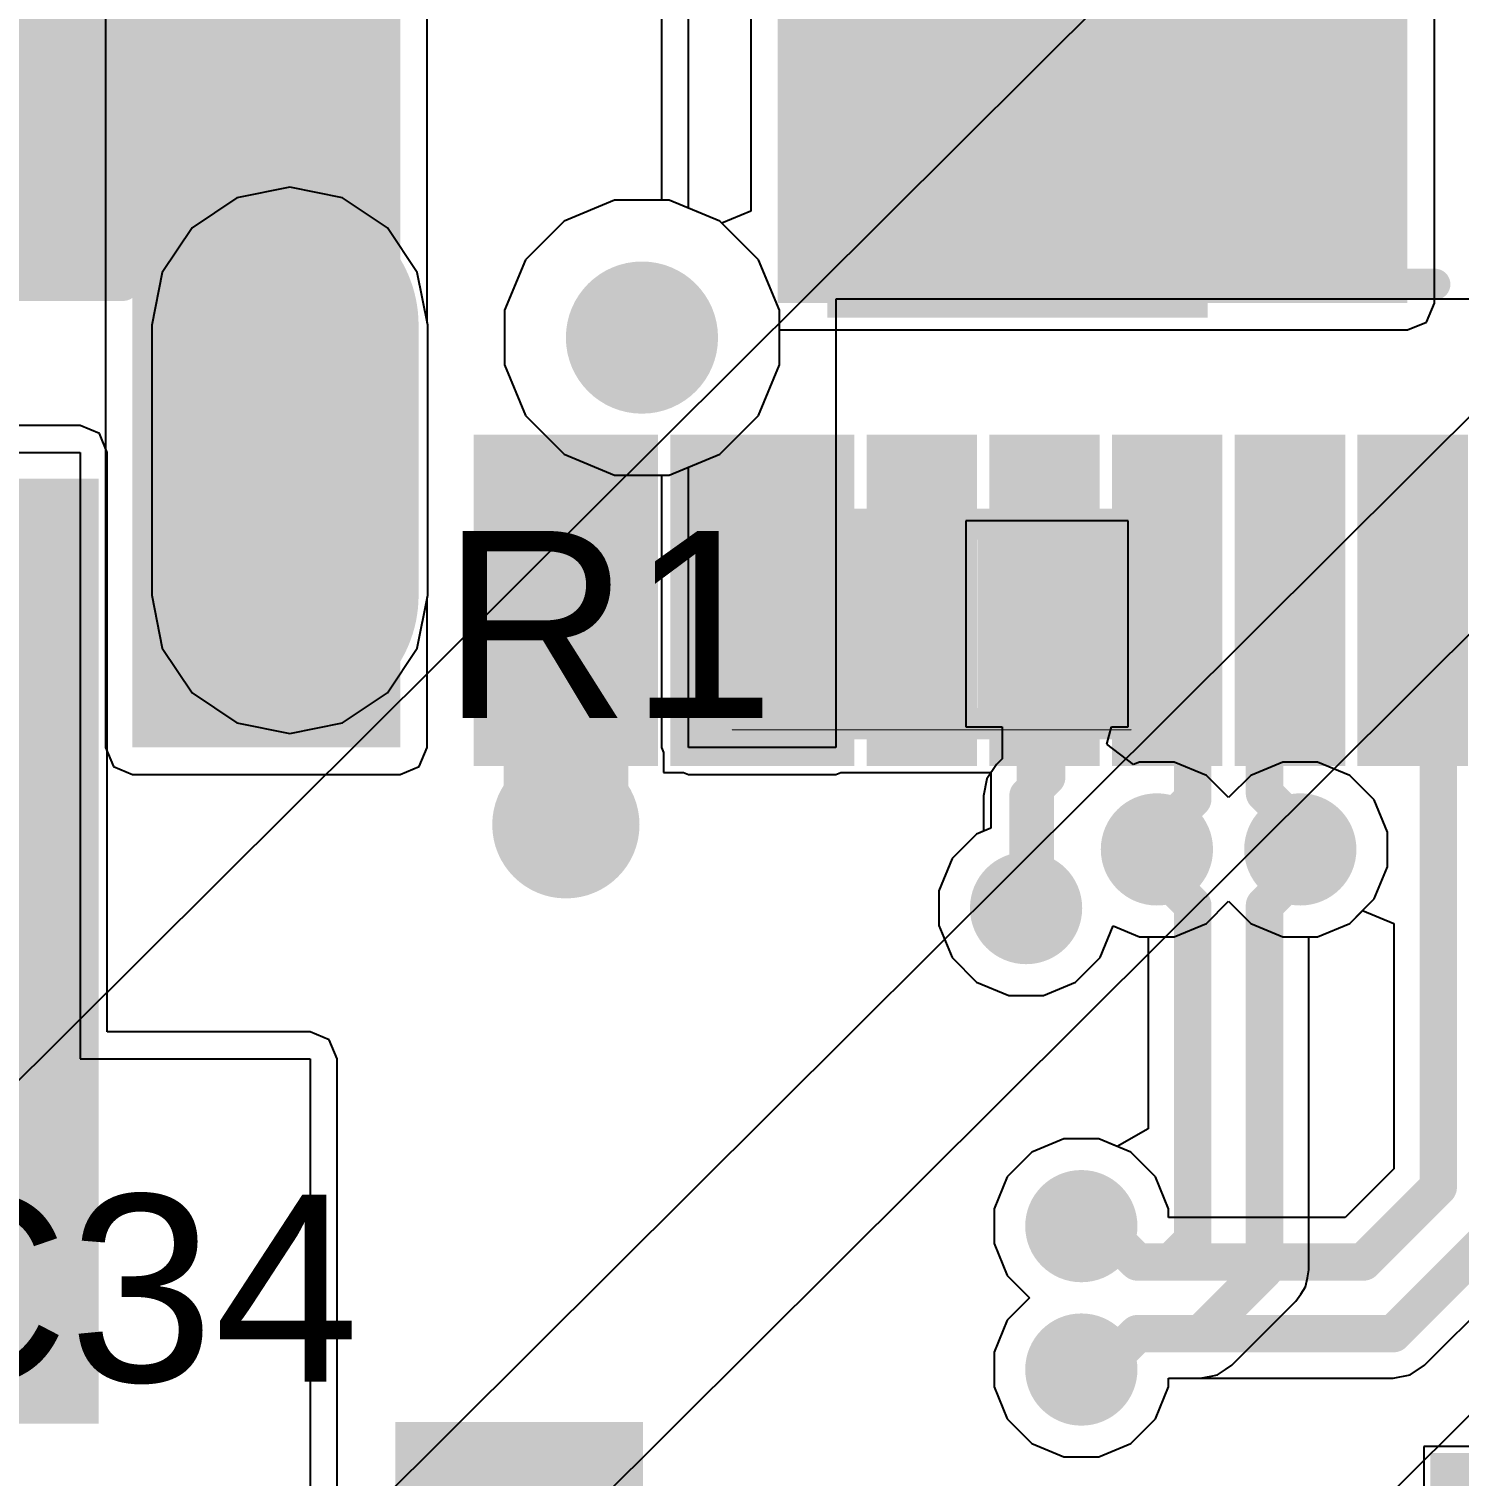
# Model space of a CAD drawing. Header units: millimetres. Extents: x -12 to 5428, y 0 to 5422.
# Drawn here: x 12.57 to 18.4, y 30.36 to 36.26 of the extents above; entities that cross this region are included whole.
import ezdxf

# ---------------------------------------------------------------- set-up
doc = ezdxf.new("R2010")
doc.units = ezdxf.units.MM
for name, color, linetype in [('BottomLayer', 5, 'Continuous'), ('BottomPaste', 16, 'Continuous'), ('BottomSolder', 6, 'Continuous'), ('MultiLayer', 9, 'Continuous'), ('PadHoleLayer', 156, 'Continuous'), ('TopLayer', 1, 'Continuous'), ('TopOverlay', 2, 'Continuous'), ('TopPaste', 8, 'Continuous'), ('TopSolder', 216, 'Continuous'), ('ViaHoleLayer', 16, 'Continuous')]:
    doc.layers.add(name, color=color, linetype=linetype)
doc.styles.add('Arial', font='', dxfattribs={"height": 0.2})
doc.styles.get('Arial').set_extended_font_data('Arial')

# ---------------------------------------------------------------- blocks, each defined once
blk = doc.blocks.new('64_LQFP__10_10__1')
at = {"layer": 'TopLayer'}
blk.add_hatch(color=1, dxfattribs=at).paths.add_polyline_path([(5.15, -3.6), (6.35, -3.6), (6.35, -3.9), (5.15, -3.9)])
at = {"layer": 'TopPaste'}
blk.add_hatch(color=8, dxfattribs=at).paths.add_polyline_path([(5.15, -3.6), (6.35, -3.6), (6.35, -3.9), (5.15, -3.9)])
at = {"layer": 'TopSolder'}
blk.add_hatch(color=216, dxfattribs=at).paths.add_polyline_path([(5.075, -3.525), (6.425, -3.525), (6.425, -3.975), (5.075, -3.975)])
blk = doc.blocks.new('C___1206_13')
at = {"layer": 'TopLayer'}
for points in [[(-2.032, 0.889), (-0.508, 0.889), (-0.508, -0.889), (-2.032, -0.889)], [(0.508, 0.889), (2.032, 0.889), (2.032, -0.889), (0.508, -0.889)]]:
    blk.add_hatch(color=1, dxfattribs=at).paths.add_polyline_path(points)
at = {"layer": 'TopPaste'}
for points in [[(-2.032, 0.889), (-0.508, 0.889), (-0.508, -0.889), (-2.032, -0.889)], [(0.508, 0.889), (2.032, 0.889), (2.032, -0.889), (0.508, -0.889)]]:
    blk.add_hatch(color=8, dxfattribs=at).paths.add_polyline_path(points)
at = {"layer": 'TopSolder'}
for points in [[(-2.107, 0.964), (-0.433, 0.964), (-0.433, -0.964), (-2.107, -0.964)], [(0.433, 0.964), (2.107, 0.964), (2.107, -0.964), (0.433, -0.964)]]:
    blk.add_hatch(color=216, dxfattribs=at).paths.add_polyline_path(points)
at = {"layer": 'TopOverlay', "const_width": 0.127}
for points in [[(-2.1336, 0.9906), (-0.6096, 0.9906)], [(-2.1336, 0.9906), (-2.1336, -0.9906)], [(0.6096, 0.9906), (2.1336, 0.9906)], [(2.1336, 0.9906), (2.1336, -0.9906)], [(-2.1336, -0.9906), (-0.6096, -0.9906)], [(0.6096, -0.9906), (2.1336, -0.9906)]]:
    blk.add_lwpolyline(points, dxfattribs=at)
at = {"layer": 'TopOverlay', "const_width": 0.0635}
for points in [[(-2.1653, 0.9906, 1), (-2.1018, 0.9906, 1)], [(-2.1653, 0.9906, 1), (-2.1018, 0.9906, 1)], [(-0.6413, 0.9906, 1), (-0.5778, 0.9906, 1)], [(0.5779, 0.9906, 1), (0.6414, 0.9906, 1)], [(2.1019, 0.9906, 1), (2.1654, 0.9906, 1)], [(2.1019, 0.9906, 1), (2.1654, 0.9906, 1)], [(-2.1653, -0.9906, 1), (-2.1018, -0.9906, 1)], [(-2.1653, -0.9906, 1), (-2.1018, -0.9906, 1)], [(-0.6413, -0.9906, 1), (-0.5778, -0.9906, 1)], [(0.5779, -0.9906, 1), (0.6414, -0.9906, 1)], [(2.1019, -0.9906, 1), (2.1654, -0.9906, 1)], [(2.1019, -0.9906, 1), (2.1654, -0.9906, 1)]]:
    blk.add_lwpolyline(points, format="xyb", close=True, dxfattribs=at)
blk = doc.blocks.new('26_VQFN_HR__4_5_4__33')
at = {"layer": 'TopSolder'}
for p in [(-1.7449, 1.575), (1.4551, 1.575), (1.4551, -2.5), (-1.7449, -2.5)]:
    blk.add_line(p, (-5420.4855, -5399.8047), dxfattribs=at)
blk = doc.blocks.new('R___0402_112')
at = {"layer": 'TopLayer'}
for points in [[(-0.6985, -0.3175), (-0.6985, 0.3175), (-0.2413, 0.3175), (-0.2413, -0.3175)], [(0.2413, -0.3175), (0.2413, 0.3175), (0.6985, 0.3175), (0.6985, -0.3175)]]:
    blk.add_hatch(color=1, dxfattribs=at).paths.add_polyline_path(points)
at = {"layer": 'TopPaste'}
for points in [[(-0.6985, -0.3175), (-0.6985, 0.3175), (-0.2413, 0.3175), (-0.2413, -0.3175)], [(0.2413, -0.3175), (0.2413, 0.3175), (0.6985, 0.3175), (0.6985, -0.3175)]]:
    blk.add_hatch(color=8, dxfattribs=at).paths.add_polyline_path(points)
at = {"layer": 'TopSolder'}
for points in [[(-0.7535, -0.3725), (-0.7535, 0.3725), (-0.1863, 0.3725), (-0.1863, -0.3725)], [(0.1863, -0.3725), (0.1863, 0.3725), (0.7535, 0.3725), (0.7535, -0.3725)]]:
    blk.add_hatch(color=216, dxfattribs=at).paths.add_polyline_path(points)
at = {"layer": 'TopOverlay'}
for points, const_width in [([(-0.7874, -0.4064), (-0.7874, 0.4064)], 0.127), ([(-0.7874, 0.4064), (0.7874, 0.4064)], 0.127), ([(0.7874, -0.4064), (0.7874, 0.4064)], 0.127), ([(-0.7874, -0.4064), (0.7874, -0.4064)], 0.127), ([(-0.8128, -0.4318), (0.8128, -0.4318)], 0.00323)]:
    blk.add_lwpolyline(points, dxfattribs=dict(at, const_width=const_width))
for points, const_width in [([(-0.8191, 0.4064, 1), (-0.7556, 0.4064, 1)], 0.0635), ([(-0.8191, 0.4064, 1), (-0.7556, 0.4064, 1)], 0.0635), ([(0.7557, 0.4064, 1), (0.8192, 0.4064, 1)], 0.0635), ([(0.7557, 0.4064, 1), (0.8192, 0.4064, 1)], 0.0635), ([(-0.8191, -0.4064, 1), (-0.7556, -0.4064, 1)], 0.0635), ([(-0.8191, -0.4064, 1), (-0.7556, -0.4064, 1)], 0.0635), ([(0.7557, -0.4064, 1), (0.8192, -0.4064, 1)], 0.0635), ([(0.7557, -0.4064, 1), (0.8192, -0.4064, 1)], 0.0635), ([(-0.8136, -0.4318, 1), (-0.812, -0.4318, 1)], 0.00161), ([(0.812, -0.4318, 1), (0.8136, -0.4318, 1)], 0.00161)]:
    blk.add_lwpolyline(points, format="xyb", close=True, dxfattribs=dict(at, const_width=const_width))
blk = doc.blocks.new('WPN4020H1R0MT__B_115')
at = {"layer": 'BottomLayer'}
for points in [[(-2.05, 1.85), (-0.95, 1.85), (-0.95, -1.85), (-2.05, -1.85)], [(0.95, 1.85), (2.05, 1.85), (2.05, -1.85), (0.95, -1.85)]]:
    blk.add_hatch(color=5, dxfattribs=at).paths.add_polyline_path(points)
at = {"layer": 'BottomPaste'}
for points in [[(-2.05, 1.85), (-0.95, 1.85), (-0.95, -1.85), (-2.05, -1.85)], [(0.95, 1.85), (2.05, 1.85), (2.05, -1.85), (0.95, -1.85)]]:
    blk.add_hatch(color=16, dxfattribs=at).paths.add_polyline_path(points)
at = {"layer": 'BottomSolder'}
for points in [[(-2.125, 1.925), (-0.875, 1.925), (-0.875, -1.925), (-2.125, -1.925)], [(0.875, 1.925), (2.125, 1.925), (2.125, -1.925), (0.875, -1.925)]]:
    blk.add_hatch(color=6, dxfattribs=at).paths.add_polyline_path(points)
blk = doc.blocks.new('IND_1206_124')
at = {"layer": 'TopLayer'}
for points in [[(-2.06, 0.91), (-0.66, 0.91), (-0.66, -0.91), (-2.06, -0.91)], [(0.66, 0.91), (2.06, 0.91), (2.06, -0.91), (0.66, -0.91)]]:
    blk.add_hatch(color=1, dxfattribs=at).paths.add_polyline_path(points)
at = {"layer": 'TopPaste'}
for points in [[(-2.06, 0.91), (-0.66, 0.91), (-0.66, -0.91), (-2.06, -0.91)], [(0.66, 0.91), (2.06, 0.91), (2.06, -0.91), (0.66, -0.91)]]:
    blk.add_hatch(color=8, dxfattribs=at).paths.add_polyline_path(points)
at = {"layer": 'TopSolder'}
for points in [[(-2.135, 0.985), (-0.585, 0.985), (-0.585, -0.985), (-2.135, -0.985)], [(0.585, 0.985), (2.135, 0.985), (2.135, -0.985), (0.585, -0.985)]]:
    blk.add_hatch(color=216, dxfattribs=at).paths.add_polyline_path(points)
at = {"layer": 'TopOverlay', "const_width": 0.127}
for points in [[(0.34, 0.8492), (-0.34, 0.8492)], [(0.34, -0.8492), (-0.34, -0.8492)]]:
    blk.add_lwpolyline(points, dxfattribs=at)
at = {"layer": 'TopOverlay', "const_width": 0.0635}
for points in [[(-0.3718, 0.8492, 1), (-0.3083, 0.8492, 1)], [(0.3082, 0.8492, 1), (0.3717, 0.8492, 1)], [(-0.3718, -0.8492, 1), (-0.3083, -0.8492, 1)], [(0.3082, -0.8492, 1), (0.3717, -0.8492, 1)]]:
    blk.add_lwpolyline(points, format="xyb", close=True, dxfattribs=at)
blk = doc.blocks.new('CAP_0603_B_208')
at = {"layer": 'BottomLayer'}
for points in [[(-1.143, -0.4445), (-1.143, 0.4445), (-0.381, 0.4445), (-0.381, -0.4445)], [(0.381, -0.4445), (0.381, 0.4445), (1.143, 0.4445), (1.143, -0.4445)]]:
    blk.add_hatch(color=5, dxfattribs=at).paths.add_polyline_path(points)
at = {"layer": 'BottomPaste'}
for points in [[(-1.143, -0.4445), (-1.143, 0.4445), (-0.381, 0.4445), (-0.381, -0.4445)], [(0.381, -0.4445), (0.381, 0.4445), (1.143, 0.4445), (1.143, -0.4445)]]:
    blk.add_hatch(color=16, dxfattribs=at).paths.add_polyline_path(points)
at = {"layer": 'BottomSolder'}
for points in [[(-1.203, -0.5045), (-1.203, 0.5045), (-0.321, 0.5045), (-0.321, -0.5045)], [(0.321, -0.5045), (0.321, 0.5045), (1.203, 0.5045), (1.203, -0.5045)]]:
    blk.add_hatch(color=6, dxfattribs=at).paths.add_polyline_path(points)
blk = doc.blocks.new('TYPE_C_31_M_12__B_223')
at = {"layer": 'BottomLayer'}
h = blk.add_hatch(color=5, dxfattribs=at)
edge = h.paths.add_edge_path()
edge.add_arc((-4.325, -1.255), 0.45, 0, 180)
edge.add_line((-4.775, -1.255), (-4.775, -2.355))
edge.add_arc((-4.325, -2.355), 0.45, 180, 360)
edge.add_line((-3.875, -2.355), (-3.875, -1.255))
for points in [[(-3.5, -1.775), (-2.9, -1.775), (-2.9, -2.975), (-3.5, -2.975)], [(-2.7, -1.775), (-2.1, -1.775), (-2.1, -2.975), (-2.7, -2.975)], [(-1.9, -1.775), (-1.6, -1.775), (-1.6, -2.975), (-1.9, -2.975)], [(-1.4, -1.775), (-1.1, -1.775), (-1.1, -2.975), (-1.4, -2.975)], [(-0.9, -1.775), (-0.6, -1.775), (-0.6, -2.975), (-0.9, -2.975)], [(-0.4, -1.775), (-0.1, -1.775), (-0.1, -2.975), (-0.4, -2.975)], [(0.4, -2.975), (0.1, -2.975), (0.1, -1.775), (0.4, -1.775)]]:
    blk.add_hatch(color=5, dxfattribs=at).paths.add_polyline_path(points)
at = {"layer": 'BottomPaste'}
for points in [[(-3.5, -1.775), (-2.9, -1.775), (-2.9, -2.975), (-3.5, -2.975)], [(-2.7, -1.775), (-2.1, -1.775), (-2.1, -2.975), (-2.7, -2.975)], [(-1.9, -1.775), (-1.6, -1.775), (-1.6, -2.975), (-1.9, -2.975)], [(-1.4, -1.775), (-1.1, -1.775), (-1.1, -2.975), (-1.4, -2.975)], [(-0.9, -1.775), (-0.6, -1.775), (-0.6, -2.975), (-0.9, -2.975)], [(-0.4, -1.775), (-0.1, -1.775), (-0.1, -2.975), (-0.4, -2.975)], [(0.4, -2.975), (0.1, -2.975), (0.1, -1.775), (0.4, -1.775)]]:
    blk.add_hatch(color=16, dxfattribs=at).paths.add_polyline_path(points)
at = {"layer": 'BottomSolder'}
h = blk.add_hatch(color=6, dxfattribs=at)
edge = h.paths.add_edge_path()
edge.add_arc((-4.325, -1.255), 0.525, 0, 180)
edge.add_line((-4.85, -1.255), (-4.85, -2.355))
edge.add_arc((-4.325, -2.355), 0.525, 180, 360)
edge.add_line((-3.8, -2.355), (-3.8, -1.255))
h = blk.add_hatch(color=6, dxfattribs=at)
edge = h.paths.add_edge_path()
edge.add_arc((-2.89, -1.305), 0.075, 0, 360)
for points in [[(-3.575, -1.7), (-2.825, -1.7), (-2.825, -3.05), (-3.575, -3.05)], [(-2.775, -1.7), (-2.025, -1.7), (-2.025, -3.05), (-2.775, -3.05)], [(-1.975, -1.7), (-1.525, -1.7), (-1.525, -3.05), (-1.975, -3.05)], [(-1.475, -1.7), (-1.025, -1.7), (-1.025, -3.05), (-1.475, -3.05)], [(-0.975, -1.7), (-0.525, -1.7), (-0.525, -3.05), (-0.975, -3.05)], [(-0.475, -1.7), (-0.025, -1.7), (-0.025, -3.05), (-0.475, -3.05)], [(0.475, -3.05), (0.025, -3.05), (0.025, -1.7), (0.475, -1.7)]]:
    blk.add_hatch(color=6, dxfattribs=at).paths.add_polyline_path(points)
at = {"layer": 'MultiLayer'}
h = blk.add_hatch(color=9, dxfattribs=at)
edge = h.paths.add_edge_path()
edge.add_arc((-4.325, -1.255), 0.45, 0, 180)
edge.add_line((-4.775, -1.255), (-4.775, -2.355))
edge.add_arc((-4.325, -2.355), 0.45, 180, 360)
edge.add_line((-3.875, -2.355), (-3.875, -1.255))
at = {"layer": 'PadHoleLayer'}
h = blk.add_hatch(color=156, dxfattribs=at)
edge = h.paths.add_edge_path()
edge.add_arc((-4.325, -1.255), 0.3, 0, 180)
edge.add_line((-4.625, -1.255), (-4.625, -2.355))
edge.add_arc((-4.325, -2.355), 0.3, 180, 360)
edge.add_line((-4.025, -2.355), (-4.025, -1.255))
h = blk.add_hatch(color=156, dxfattribs=at)
edge = h.paths.add_edge_path()
edge.add_arc((-2.89, -1.305), 0.31, 0, 360)
at = {"layer": 'TopLayer'}
h = blk.add_hatch(color=1, dxfattribs=at)
edge = h.paths.add_edge_path()
edge.add_arc((-4.325, -1.255), 0.45, 0, 180)
edge.add_line((-4.775, -1.255), (-4.775, -2.355))
edge.add_arc((-4.325, -2.355), 0.45, 180, 360)
edge.add_line((-3.875, -2.355), (-3.875, -1.255))
at = {"layer": 'TopSolder'}
h = blk.add_hatch(color=216, dxfattribs=at)
edge = h.paths.add_edge_path()
edge.add_arc((-4.325, -1.255), 0.525, 0, 180)
edge.add_line((-4.85, -1.255), (-4.85, -2.355))
edge.add_arc((-4.325, -2.355), 0.525, 180, 360)
edge.add_line((-3.8, -2.355), (-3.8, -1.255))
h = blk.add_hatch(color=216, dxfattribs=at)
edge = h.paths.add_edge_path()
edge.add_arc((-2.89, -1.305), 0.075, 0, 360)

msp = doc.modelspace()

# ---------------------------------------------------------------- hatches: boundary and pattern name
at = {"layer": 'BottomLayer'}
h = msp.add_hatch(color=5, dxfattribs=at)
edge = h.paths.add_edge_path()
edge.add_arc((14.7578, 33.0169), 0.3, 0, 360)
h = msp.add_hatch(color=5, dxfattribs=at)
edge = h.paths.add_edge_path()
edge.add_arc((17.1657, 32.9166), 0.2286, 0, 360)
h = msp.add_hatch(color=5, dxfattribs=at)
edge = h.paths.add_edge_path()
edge.add_arc((17.7499, 32.9166), 0.2286, 0, 360)
h = msp.add_hatch(color=5, dxfattribs=at)
edge = h.paths.add_edge_path()
edge.add_arc((16.6327, 32.6775), 0.2286, 0, 360)
h = msp.add_hatch(color=5, dxfattribs=at)
edge = h.paths.add_edge_path()
edge.add_arc((16.8578, 31.3817), 0.2286, 0, 360)
h = msp.add_hatch(color=5, dxfattribs=at)
edge = h.paths.add_edge_path()
edge.add_arc((16.8578, 30.7975), 0.2286, 0, 360)
at = {"layer": 'TopLayer'}
for points in [[(12.9922, 33.3318), (14.0828, 33.3318), (14.0828, 39.8758), (12.9922, 39.8758)], [(15.621, 35.1427), (18.186, 35.1427), (18.186, 39.5164), (15.621, 39.5164)]]:
    msp.add_hatch(color=1, dxfattribs=at).paths.add_polyline_path(points)
h = msp.add_hatch(color=1, dxfattribs=at)
edge = h.paths.add_edge_path()
edge.add_arc((14.7578, 33.0169), 0.3, 0, 360)
h = msp.add_hatch(color=1, dxfattribs=at)
edge = h.paths.add_edge_path()
edge.add_arc((17.1657, 32.9166), 0.2286, 0, 360)
h = msp.add_hatch(color=1, dxfattribs=at)
edge = h.paths.add_edge_path()
edge.add_arc((17.7499, 32.9166), 0.2286, 0, 360)
h = msp.add_hatch(color=1, dxfattribs=at)
edge = h.paths.add_edge_path()
edge.add_arc((16.6327, 32.6775), 0.2286, 0, 360)
h = msp.add_hatch(color=1, dxfattribs=at)
edge = h.paths.add_edge_path()
edge.add_arc((16.8578, 31.3817), 0.2286, 0, 360)
h = msp.add_hatch(color=1, dxfattribs=at)
edge = h.paths.add_edge_path()
edge.add_arc((16.8578, 30.7975), 0.2286, 0, 360)
at = {"layer": 'ViaHoleLayer'}
h = msp.add_hatch(color=16, dxfattribs=at)
edge = h.paths.add_edge_path()
edge.add_arc((14.7578, 33.0169), 0.15, 0, 360)
h = msp.add_hatch(color=16, dxfattribs=at)
edge = h.paths.add_edge_path()
edge.add_arc((17.1657, 32.9166), 0.1016, 0, 360)
h = msp.add_hatch(color=16, dxfattribs=at)
edge = h.paths.add_edge_path()
edge.add_arc((17.7499, 32.9166), 0.1016, 0, 360)
h = msp.add_hatch(color=16, dxfattribs=at)
edge = h.paths.add_edge_path()
edge.add_arc((16.6327, 32.6775), 0.1016, 0, 360)
h = msp.add_hatch(color=16, dxfattribs=at)
edge = h.paths.add_edge_path()
edge.add_arc((16.8578, 31.3817), 0.1016, 0, 360)
h = msp.add_hatch(color=16, dxfattribs=at)
edge = h.paths.add_edge_path()
edge.add_arc((16.8578, 30.7975), 0.1016, 0, 360)

# ---------------------------------------------------------------- linework, layer by layer
at = {"layer": 'BottomLayer'}
for p, q in [((15.1478, 36.9781), (15.1478, 35.5618)), ((15.2578, 35.5292), (15.2578, 36.9781)), ((13.6328, 35.6142), (13.4176, 35.5714)), ((13.848, 35.5714), (13.6328, 35.6142)), ((13.4176, 35.5714), (13.2351, 35.4495)), ((14.0305, 35.4495), (13.848, 35.5714)), ((14.9564, 35.5618), (14.7506, 35.4765)), ((15.1478, 35.5618), (14.9564, 35.5618)), ((15.385, 35.4765), (15.2578, 35.5292)), ((13.2351, 35.4495), (13.1132, 35.267)), ((14.1524, 35.267), (14.0305, 35.4495)), ((14.7506, 35.4765), (14.5931, 35.319)), ((15.5426, 35.319), (15.385, 35.4765)), ((14.5931, 35.319), (14.5078, 35.1132)), ((15.6278, 35.1132), (15.5426, 35.319)), ((13.1132, 35.267), (13.0704, 35.0518)), ((14.1952, 35.0518), (14.1524, 35.267)), ((20.0178, 35.1581), (15.8578, 35.1581)), ((15.8578, 35.1581), (15.8578, 33.3318)), ((14.5078, 35.1132), (14.5078, 34.8904)), ((15.6278, 34.8904), (15.6278, 35.1132)), ((13.0704, 35.0518), (13.0704, 33.9518)), ((14.1952, 33.9518), (14.1952, 35.0518)), ((14.5078, 34.8904), (14.5931, 34.6846)), ((15.5426, 34.6846), (15.6278, 34.8904)), ((14.5931, 34.6846), (14.7506, 34.5271)), ((15.385, 34.5271), (15.5426, 34.6846)), ((12.7797, 34.6436), (11.4573, 34.6436)), ((12.8575, 34.6114), (12.7797, 34.6436)), ((12.8897, 34.5336), (12.8575, 34.6114)), ((11.4573, 34.5336), (12.7797, 34.5336)), ((12.7797, 34.5336), (12.7797, 32.0627)), ((12.8897, 32.1727), (12.8897, 34.5336)), ((14.7506, 34.5271), (14.9564, 34.4418)), ((15.2578, 34.4743), (15.385, 34.5271)), ((14.9564, 34.4418), (15.1478, 34.4418)), ((15.1478, 34.4418), (15.1478, 33.3318)), ((15.2578, 33.3318), (15.2578, 34.4743)), ((13.0704, 33.9518), (13.1132, 33.7365)), ((14.1524, 33.7365), (14.1952, 33.9518)), ((13.1132, 33.7365), (13.2351, 33.5541)), ((14.0305, 33.5541), (14.1524, 33.7365)), ((13.2351, 33.5541), (13.4176, 33.4322)), ((13.848, 33.4322), (14.0305, 33.5541)), ((13.4176, 33.4322), (13.6328, 33.3894)), ((13.6328, 33.3894), (13.848, 33.4322)), ((15.1478, 33.3318), (15.1562, 33.3116)), ((15.1562, 33.3116), (15.1562, 33.2302)), ((15.8578, 33.3318), (15.2578, 33.3318)), ((15.1562, 33.2302), (15.2376, 33.2302)), ((15.2376, 33.2302), (15.2578, 33.2218)), ((15.2578, 33.2218), (15.8578, 33.2218)), ((15.8578, 33.2218), (15.878, 33.2302)), ((15.878, 33.2302), (16.489, 33.2302)), ((16.489, 33.2302), (16.489, 33.0028)), ((16.4313, 32.979), (16.3313, 32.8789)), ((16.489, 33.0028), (16.4313, 32.979)), ((16.3313, 32.8789), (16.2771, 32.7482)), ((16.2771, 32.7482), (16.2771, 32.6068)), ((17.3671, 32.6151), (17.4578, 32.7058)), ((17.4578, 32.7058), (17.5485, 32.6151)), ((17.9513, 32.6151), (18.0035, 32.6673)), ((18.0035, 32.6673), (18.1305, 32.6147)), ((16.2771, 32.6068), (16.3313, 32.4761)), ((16.9342, 32.4761), (16.9878, 32.6054)), ((16.9878, 32.6054), (17.095, 32.561)), ((17.2364, 32.561), (17.3671, 32.6151)), ((17.5485, 32.6151), (17.6792, 32.561)), ((17.8206, 32.561), (17.9513, 32.6151)), ((18.1305, 32.6147), (18.1305, 31.6154)), ((17.095, 32.561), (17.2364, 32.561)), ((17.6792, 32.561), (17.8206, 32.561)), ((16.3313, 32.4761), (16.4313, 32.376)), ((16.8341, 32.376), (16.9342, 32.4761)), ((16.4313, 32.376), (16.562, 32.3219)), ((16.7035, 32.3219), (16.8341, 32.376)), ((16.562, 32.3219), (16.7035, 32.3219)), ((13.716, 32.1727), (12.8897, 32.1727)), ((13.7938, 32.1405), (13.716, 32.1727)), ((13.826, 32.0627), (13.7938, 32.1405)), ((12.7797, 32.0627), (13.716, 32.0627)), ((13.716, 32.0627), (13.716, 29.4319)), ((13.826, 29.4319), (13.826, 32.0627)), ((16.7871, 31.7373), (16.6564, 31.6832)), ((16.9285, 31.7373), (16.7871, 31.7373)), ((17.0592, 31.6832), (16.9285, 31.7373)), ((16.6564, 31.6832), (16.5563, 31.5832)), ((17.1593, 31.5832), (17.0592, 31.6832)), ((18.1305, 31.6154), (17.932, 31.417)), ((16.5563, 31.5832), (16.5022, 31.4525)), ((17.2134, 31.4525), (17.1593, 31.5832)), ((16.5022, 31.4525), (16.5022, 31.311)), ((17.2134, 31.417), (17.2134, 31.4525)), ((17.932, 31.417), (17.2134, 31.417)), ((16.5022, 31.311), (16.5563, 31.1803)), ((18.2563, 30.8154), (18.732, 31.2911)), ((16.5563, 31.1803), (16.647, 31.0896)), ((16.647, 31.0896), (16.5563, 30.999)), ((16.5563, 30.999), (16.5022, 30.8683)), ((16.5022, 30.8683), (16.5022, 30.7268)), ((18.1281, 30.7623), (18.1975, 30.7761)), ((18.1975, 30.7761), (18.2563, 30.8154)), ((16.5022, 30.7268), (16.5563, 30.5961)), ((17.1593, 30.5961), (17.2134, 30.7268)), ((17.2134, 30.7268), (17.2134, 30.7623)), ((17.2134, 30.7623), (18.1281, 30.7623)), ((16.5563, 30.5961), (16.6564, 30.4961)), ((17.0592, 30.4961), (17.1593, 30.5961)), ((16.6564, 30.4961), (16.7871, 30.4419)), ((16.9285, 30.4419), (17.0592, 30.4961)), ((16.7871, 30.4419), (16.9285, 30.4419))]:
    msp.add_line(p, q, dxfattribs=at)
for points, const_width in [([(14.7578, 33.0169), (14.7578, 33.9318)], 0.508), ([(16.6703, 33.8943), (16.7078, 33.9318)], 0.1524), ([(16.6703, 32.715), (16.6703, 33.8943)], 0.1524), ([(17.2078, 33.4818), (17.2078, 33.9318)], 0.1524), ([(17.7078, 33.4818), (17.7078, 33.9318)], 0.1524), ([(18.2078, 33.9318), (18.2816, 33.858)], 0.1524), ([(18.2816, 33.3489), (18.2816, 33.858)], 0.1524), ([(17.2078, 33.4818), (17.3118, 33.3779)], 0.1524), ([(17.6039, 33.3779), (17.7078, 33.4818)], 0.1524), ([(17.3118, 33.1222), (17.3118, 33.3779)], 0.1524), ([(17.6039, 33.1452), (17.6039, 33.3779)], 0.1524), ([(18.2816, 33.3489), (18.3118, 33.3187)], 0.1524), ([(18.3118, 31.5403), (18.3118, 33.3187)], 0.1524), ([(17.1657, 32.9762), (17.3118, 33.1222)], 0.1524), ([(17.6039, 33.1452), (17.7499, 32.9991)], 0.1524), ([(17.7499, 32.9166), (17.7499, 32.9991)], 0.1524), ([(17.1657, 32.9166), (17.1657, 32.9762)], 0.1524), ([(16.6327, 32.6775), (16.6703, 32.715)], 0.1524), ([(18.0071, 31.2357), (18.3118, 31.5403)], 0.1524), ([(18.1281, 30.9436), (18.6039, 31.4193)], 0.1524), ([(16.8578, 31.3817), (16.9403, 31.3817)], 0.1524), ([(16.9403, 31.3817), (17.0863, 31.2357)], 0.1524), ([(17.0863, 31.2357), (18.0071, 31.2357)], 0.1524), ([(16.9403, 30.7975), (17.0863, 30.9436)], 0.1524), ([(17.0863, 30.9436), (18.1281, 30.9436)], 0.1524), ([(16.8578, 30.7975), (16.9403, 30.7975)], 0.1524)]:
    msp.add_lwpolyline(points, dxfattribs=dict(at, const_width=const_width))
for points, const_width in [([(14.6308, 33.9318, 1), (14.8848, 33.9318, 1)], 0.254), ([(16.6322, 33.8943, 1), (16.7084, 33.8943, 1)], 0.0762), ([(16.6322, 33.8943, 1), (16.7084, 33.8943, 1)], 0.0762), ([(16.6697, 33.9318, 1), (16.7459, 33.9318, 1)], 0.0762), ([(17.1697, 33.9318, 1), (17.2459, 33.9318, 1)], 0.0762), ([(17.6697, 33.9318, 1), (17.7459, 33.9318, 1)], 0.0762), ([(18.1697, 33.9318, 1), (18.2459, 33.9318, 1)], 0.0762), ([(18.2435, 33.858, 1), (18.3197, 33.858, 1)], 0.0762), ([(18.2435, 33.858, 1), (18.3197, 33.858, 1)], 0.0762), ([(17.1697, 33.4818, 1), (17.2459, 33.4818, 1)], 0.0762), ([(17.1697, 33.4818, 1), (17.2459, 33.4818, 1)], 0.0762), ([(17.6697, 33.4818, 1), (17.7459, 33.4818, 1)], 0.0762), ([(17.6697, 33.4818, 1), (17.7459, 33.4818, 1)], 0.0762), ([(17.2737, 33.3779, 1), (17.3499, 33.3779, 1)], 0.0762), ([(17.2737, 33.3779, 1), (17.3499, 33.3779, 1)], 0.0762), ([(17.5658, 33.3779, 1), (17.642, 33.3779, 1)], 0.0762), ([(17.5658, 33.3779, 1), (17.642, 33.3779, 1)], 0.0762), ([(18.2435, 33.3489, 1), (18.3197, 33.3489, 1)], 0.0762), ([(18.2435, 33.3489, 1), (18.3197, 33.3489, 1)], 0.0762), ([(18.2737, 33.3187, 1), (18.3499, 33.3187, 1)], 0.0762), ([(18.2737, 33.3187, 1), (18.3499, 33.3187, 1)], 0.0762), ([(14.6308, 33.0169, 1), (14.8848, 33.0169, 1)], 0.254), ([(17.2737, 33.1222, 1), (17.3499, 33.1222, 1)], 0.0762), ([(17.2737, 33.1222, 1), (17.3499, 33.1222, 1)], 0.0762), ([(17.5658, 33.1452, 1), (17.642, 33.1452, 1)], 0.0762), ([(17.5658, 33.1452, 1), (17.642, 33.1452, 1)], 0.0762), ([(17.7118, 32.9991, 1), (17.788, 32.9991, 1)], 0.0762), ([(17.7118, 32.9991, 1), (17.788, 32.9991, 1)], 0.0762), ([(17.1276, 32.9762, 1), (17.2038, 32.9762, 1)], 0.0762), ([(17.1276, 32.9762, 1), (17.2038, 32.9762, 1)], 0.0762), ([(17.1276, 32.9166, 1), (17.2038, 32.9166, 1)], 0.0762), ([(17.7118, 32.9166, 1), (17.788, 32.9166, 1)], 0.0762), ([(16.6322, 32.715, 1), (16.7084, 32.715, 1)], 0.0762), ([(16.6322, 32.715, 1), (16.7084, 32.715, 1)], 0.0762), ([(16.5946, 32.6775, 1), (16.6708, 32.6775, 1)], 0.0762), ([(18.2737, 31.5403, 1), (18.3499, 31.5403, 1)], 0.0762), ([(18.2737, 31.5403, 1), (18.3499, 31.5403, 1)], 0.0762), ([(16.8197, 31.3817, 1), (16.8959, 31.3817, 1)], 0.0762), ([(16.9022, 31.3817, 1), (16.9784, 31.3817, 1)], 0.0762), ([(16.9022, 31.3817, 1), (16.9784, 31.3817, 1)], 0.0762), ([(17.0482, 31.2357, 1), (17.1244, 31.2357, 1)], 0.0762), ([(17.0482, 31.2357, 1), (17.1244, 31.2357, 1)], 0.0762), ([(17.969, 31.2357, 1), (18.0452, 31.2357, 1)], 0.0762), ([(17.969, 31.2357, 1), (18.0452, 31.2357, 1)], 0.0762), ([(17.0482, 30.9436, 1), (17.1244, 30.9436, 1)], 0.0762), ([(17.0482, 30.9436, 1), (17.1244, 30.9436, 1)], 0.0762), ([(18.09, 30.9436, 1), (18.1662, 30.9436, 1)], 0.0762), ([(18.09, 30.9436, 1), (18.1662, 30.9436, 1)], 0.0762), ([(16.8197, 30.7975, 1), (16.8959, 30.7975, 1)], 0.0762), ([(16.9022, 30.7975, 1), (16.9784, 30.7975, 1)], 0.0762), ([(16.9022, 30.7975, 1), (16.9784, 30.7975, 1)], 0.0762)]:
    msp.add_lwpolyline(points, format="xyb", close=True, dxfattribs=dict(at, const_width=const_width))
at = {"layer": 'TopLayer'}
for p, q in [((15.511, 39.5164), (15.511, 35.5165)), ((18.296, 35.1427), (18.296, 39.5164)), ((14.1928, 35.0641), (14.1928, 38.2695)), ((12.8823, 37.7462), (12.8823, 33.3318)), ((14.9564, 35.5618), (14.7506, 35.4765)), ((15.1792, 35.5618), (14.9564, 35.5618)), ((15.385, 35.4765), (15.1792, 35.5618)), ((15.511, 35.5165), (15.3937, 35.4679)), ((14.7506, 35.4765), (14.5931, 35.319)), ((15.3937, 35.4679), (15.385, 35.4765)), ((14.5931, 35.319), (14.5078, 35.1132)), ((18.2638, 35.065), (18.296, 35.1427)), ((14.5078, 35.1132), (14.5078, 34.8904)), ((14.1952, 35.0518), (14.1928, 35.0641)), ((14.1952, 33.9518), (14.1952, 35.0518)), ((15.6278, 34.8904), (15.6278, 35.0328)), ((15.6278, 35.0328), (18.186, 35.0328)), ((18.186, 35.0328), (18.2638, 35.065)), ((14.5078, 34.8904), (14.5931, 34.6846)), ((15.5426, 34.6846), (15.6278, 34.8904)), ((14.5931, 34.6846), (14.7506, 34.5271)), ((15.385, 34.5271), (15.5426, 34.6846)), ((14.7506, 34.5271), (14.9564, 34.4418)), ((15.1792, 34.4418), (15.385, 34.5271)), ((14.9564, 34.4418), (15.1792, 34.4418)), ((17.048, 34.2546), (16.3876, 34.2546)), ((16.3876, 34.2546), (16.3876, 33.4164)), ((17.048, 33.4164), (17.048, 34.2546)), ((14.1928, 33.9395), (14.1952, 33.9518)), ((14.1928, 33.3318), (14.1928, 33.9395)), ((16.3876, 33.4164), (16.5355, 33.4164)), ((16.5355, 33.4164), (16.5355, 33.286)), ((16.9616, 33.3457), (16.9808, 33.4164)), ((16.9808, 33.4164), (17.048, 33.4164)), ((12.8823, 33.3318), (12.9145, 33.254)), ((14.1606, 33.254), (14.1928, 33.3318)), ((17.0705, 33.2621), (16.9616, 33.3457)), ((12.9145, 33.254), (12.9922, 33.2218)), ((14.0828, 33.2218), (14.1606, 33.254)), ((16.5124, 33.2629), (16.4731, 33.2041)), ((16.5355, 33.286), (16.5124, 33.2629)), ((17.095, 33.2722), (17.0705, 33.2621)), ((17.2364, 33.2722), (17.095, 33.2722)), ((17.3671, 33.2181), (17.2364, 33.2722)), ((17.6792, 33.2722), (17.5485, 33.2181)), ((17.8206, 33.2722), (17.6792, 33.2722)), ((17.9513, 33.2181), (17.8206, 33.2722)), ((12.9922, 33.2218), (14.0828, 33.2218)), ((16.4731, 33.2041), (16.4593, 33.1347)), ((17.4578, 33.1274), (17.3671, 33.2181)), ((17.5485, 33.2181), (17.4578, 33.1274)), ((18.0514, 33.118), (17.9513, 33.2181)), ((16.4593, 33.1347), (16.4593, 32.9905)), ((18.1055, 32.9873), (18.0514, 33.118)), ((16.4313, 32.979), (16.3313, 32.8789)), ((16.4593, 32.9905), (16.4313, 32.979)), ((18.1055, 32.8459), (18.1055, 32.9873)), ((16.3313, 32.8789), (16.2771, 32.7482)), ((18.0514, 32.7152), (18.1055, 32.8459)), ((16.2771, 32.7482), (16.2771, 32.6068)), ((17.9513, 32.6151), (18.0514, 32.7152)), ((16.2771, 32.6068), (16.3313, 32.4761)), ((16.9342, 32.4761), (16.9878, 32.6054)), ((16.9878, 32.6054), (17.095, 32.561)), ((17.8206, 32.561), (17.9513, 32.6151)), ((17.095, 32.561), (17.1305, 32.561)), ((17.1305, 32.561), (17.1305, 31.7779)), ((17.7851, 31.2039), (17.7851, 32.561)), ((17.7851, 32.561), (17.8206, 32.561)), ((16.3313, 32.4761), (16.4313, 32.376)), ((16.8341, 32.376), (16.9342, 32.4761)), ((16.4313, 32.376), (16.562, 32.3219)), ((16.7035, 32.3219), (16.8341, 32.376)), ((16.562, 32.3219), (16.7035, 32.3219)), ((16.7871, 31.7373), (16.6564, 31.6832)), ((16.9285, 31.7373), (16.7871, 31.7373)), ((17.0035, 31.7063), (16.9285, 31.7373)), ((17.1305, 31.7779), (17.0035, 31.7063)), ((16.6564, 31.6832), (16.5563, 31.5832)), ((16.5563, 31.5832), (16.5022, 31.4525)), ((16.5022, 31.4525), (16.5022, 31.311)), ((16.5022, 31.311), (16.5563, 31.1803)), ((17.7787, 31.1717), (17.7851, 31.2039)), ((17.7851, 31.2039), (17.7851, 31.2039)), ((17.7851, 31.2039), (17.7851, 31.2039)), ((16.5563, 31.1803), (16.647, 31.0896)), ((17.7516, 31.105), (17.7713, 31.1345)), ((17.7713, 31.1346), (17.7787, 31.1717)), ((17.7713, 31.1345), (17.7713, 31.1346)), ((17.7713, 31.1346), (17.7713, 31.1346)), ((16.647, 31.0896), (16.5563, 30.999)), ((17.4716, 30.8154), (17.732, 31.0757)), ((17.732, 31.0757), (17.7516, 31.105)), ((17.732, 31.0757), (17.732, 31.0757)), ((17.732, 31.0757), (17.732, 31.0757)), ((16.5563, 30.999), (16.5022, 30.8683)), ((16.5022, 30.8683), (16.5022, 30.7268)), ((17.3874, 30.771), (17.4128, 30.7761)), ((17.4128, 30.7761), (17.445, 30.7976)), ((17.4128, 30.7761), (17.4128, 30.7761)), ((17.4128, 30.7761), (17.4128, 30.7761)), ((17.445, 30.7976), (17.4716, 30.8154)), ((16.5022, 30.7268), (16.5563, 30.5961)), ((17.1593, 30.5961), (17.2134, 30.7268)), ((17.2134, 30.7268), (17.2134, 30.7623)), ((17.2134, 30.7623), (17.3435, 30.7623)), ((17.3435, 30.7623), (17.3874, 30.771)), ((16.5563, 30.5961), (16.6564, 30.4961)), ((17.0592, 30.4961), (17.1593, 30.5961)), ((16.6564, 30.4961), (16.7871, 30.4419)), ((16.9285, 30.4419), (17.0592, 30.4961)), ((19.6562, 30.484), (18.253, 30.484)), ((18.253, 30.484), (18.253, 29.9395)), ((16.7871, 30.4419), (16.9285, 30.4419))]:
    msp.add_line(p, q, dxfattribs=at)
at = {"layer": 'TopLayer', "const_width": 0.1524}
for points in [[(16.7167, 33.8344), (16.7178, 33.8355)], [(16.7167, 33.2109), (16.7167, 33.8344)], [(16.6405, 33.1347), (16.7167, 33.2109)], [(16.6405, 32.6853), (16.6405, 33.1347)], [(17.1657, 32.8342), (17.1657, 32.9166)], [(17.7499, 32.8342), (17.7499, 32.9166)], [(17.1657, 32.8342), (17.3118, 32.6881)], [(17.6039, 32.6881), (17.7499, 32.8342)], [(16.6327, 32.6775), (16.6405, 32.6853)], [(17.3118, 31.3249), (17.3118, 32.6881)], [(17.6039, 31.2039), (17.6039, 32.6881)], [(16.8578, 31.3817), (16.9403, 31.3817)], [(16.9403, 31.3817), (17.0863, 31.2357)], [(17.2225, 31.2357), (17.3118, 31.3249)], [(17.0863, 31.2357), (17.2225, 31.2357)], [(17.3435, 30.9436), (17.6039, 31.2039)], [(16.9403, 30.7975), (17.0863, 30.9436)], [(17.0863, 30.9436), (17.3435, 30.9436)], [(16.8578, 30.7975), (16.9403, 30.7975)]]:
    msp.add_lwpolyline(points, dxfattribs=at)
at = {"layer": 'TopLayer', "const_width": 0.0762}
for points in [[(16.6786, 33.8344, 1), (16.7548, 33.8344, 1)], [(16.6786, 33.8344, 1), (16.7548, 33.8344, 1)], [(16.6797, 33.8355, 1), (16.7559, 33.8355, 1)], [(16.6786, 33.2109, 1), (16.7548, 33.2109, 1)], [(16.6786, 33.2109, 1), (16.7548, 33.2109, 1)], [(16.6024, 33.1347, 1), (16.6786, 33.1347, 1)], [(16.6024, 33.1347, 1), (16.6786, 33.1347, 1)], [(17.1276, 32.9166, 1), (17.2038, 32.9166, 1)], [(17.7118, 32.9166, 1), (17.788, 32.9166, 1)], [(17.1276, 32.8342, 1), (17.2038, 32.8342, 1)], [(17.1276, 32.8342, 1), (17.2038, 32.8342, 1)], [(17.7118, 32.8342, 1), (17.788, 32.8342, 1)], [(17.7118, 32.8342, 1), (17.788, 32.8342, 1)], [(16.5946, 32.6775, 1), (16.6708, 32.6775, 1)], [(16.6024, 32.6853, 1), (16.6786, 32.6853, 1)], [(16.6024, 32.6853, 1), (16.6786, 32.6853, 1)], [(17.2737, 32.6881, 1), (17.3499, 32.6881, 1)], [(17.2737, 32.6881, 1), (17.3499, 32.6881, 1)], [(17.5658, 32.6881, 1), (17.642, 32.6881, 1)], [(17.5658, 32.6881, 1), (17.642, 32.6881, 1)], [(16.8197, 31.3817, 1), (16.8959, 31.3817, 1)], [(16.9022, 31.3817, 1), (16.9784, 31.3817, 1)], [(16.9022, 31.3817, 1), (16.9784, 31.3817, 1)], [(17.2737, 31.3249, 1), (17.3499, 31.3249, 1)], [(17.2737, 31.3249, 1), (17.3499, 31.3249, 1)], [(17.0482, 31.2357, 1), (17.1244, 31.2357, 1)], [(17.0482, 31.2357, 1), (17.1244, 31.2357, 1)], [(17.1844, 31.2357, 1), (17.2606, 31.2357, 1)], [(17.1844, 31.2357, 1), (17.2606, 31.2357, 1)], [(17.5658, 31.2039, 1), (17.642, 31.2039, 1)], [(17.5658, 31.2039, 1), (17.642, 31.2039, 1)], [(17.0482, 30.9436, 1), (17.1244, 30.9436, 1)], [(17.0482, 30.9436, 1), (17.1244, 30.9436, 1)], [(17.3054, 30.9436, 1), (17.3816, 30.9436, 1)], [(17.3054, 30.9436, 1), (17.3816, 30.9436, 1)], [(16.8197, 30.7975, 1), (16.8959, 30.7975, 1)], [(16.9022, 30.7975, 1), (16.9784, 30.7975, 1)], [(16.9022, 30.7975, 1), (16.9784, 30.7975, 1)]]:
    msp.add_lwpolyline(points, format="xyb", close=True, dxfattribs=at)

# ---------------------------------------------------------------- block references
for name, p, rotation in [('26_VQFN_HR__4_5_4__33', (7.0412, 22.5656), 180), ('C___1206_13', (11.9634, 37.3482), 90), ('IND_1206_124', (17.9578, 36.0681), 180), ('WPN4020H1R0MT__B_115', (10.7297, 32.5016), 180), ('64_LQFP__10_10__1', (24.7046, 26.4824), 180), ('CAP_0603_B_208', (14.5672, 29.3811), 90)]:
    msp.add_blockref(name, p, dxfattribs=dict(rotation=rotation))
for name, p in [('TYPE_C_31_M_12__B_223', (17.9578, 36.3068)), ('R___0402_112', (16.2479, 33.8355))]:
    msp.add_blockref(name, p)

# ---------------------------------------------------------------- texts
at = {"layer": 'TopOverlay', "style": 'Arial'}
for s, p in [('R1', (14.2496, 33.4519)), ('C34', (11.9637, 30.7477))]:
    msp.add_text(s, height=0.762, dxfattribs=at).set_placement(p)

doc.saveas('drawing.dxf')
